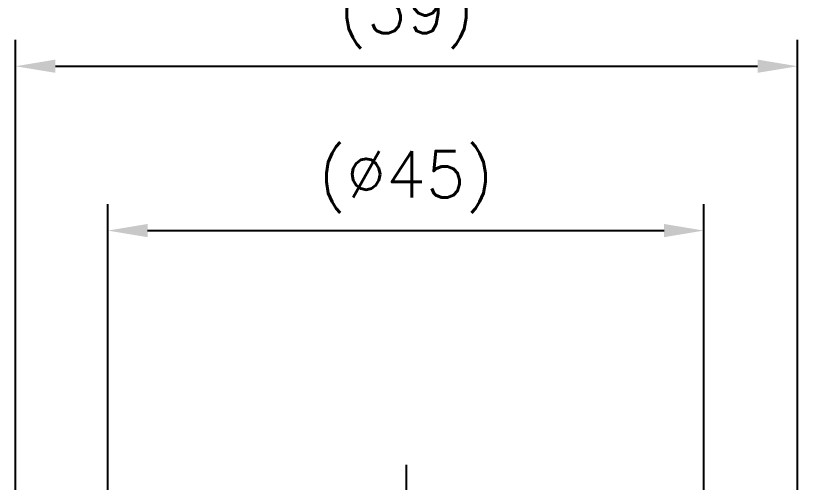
# Model space of a CAD drawing. Extents: x 7342 to 7936, y -141 to 279.
# Drawn here: x 7510.3 to 7569.3, y 161.8 to 197.1 of the extents above; entities that cross this region are included whole.
import ezdxf

# ---------------------------------------------------------------- set-up
doc = ezdxf.new("R2010")
doc.units = 0
doc.header["$LTSCALE"] = 7
doc.header["$MEASUREMENT"] = 0
doc.linetypes.add('CENTER', pattern=[2, 1.25, -0.25, 0.25, -0.25])
doc.layers.add('CL', color=1, linetype='CENTER')
doc.layers.add('D', color=2, linetype='CONTINUOUS')
doc.styles.add('GHS', font='ROMANS.shx', dxfattribs={"bigfont": 'GHS.shx'})

msp = doc.modelspace()

# ---------------------------------------------------------------- linework, layer by layer
at = {"layer": 'CL'}
msp.add_line((7539.763, 33.387), (7539.763, 163.177), dxfattribs=at)
at = {"layer": 'D', "ltscale": 0.6}
for p, q in [((7510.274, 146.242), (7510.274, 195.256)), ((7569.257, 146.242), (7569.257, 195.256)), ((7513.274, 193.256), (7566.257, 193.256)), ((7517.233, 149.585), (7517.233, 182.852)), ((7562.201, 149.536), (7562.201, 182.852)), ((7520.233, 180.852), (7559.201, 180.852))]:
    msp.add_line(p, q, dxfattribs=at)
for points in [[(7513.274, 193.756), (7513.274, 192.756), (7510.274, 193.256)], [(7566.257, 193.756), (7566.257, 192.756), (7569.257, 193.256)], [(7520.233, 181.352), (7520.233, 180.352), (7517.233, 180.852)], [(7559.201, 181.352), (7559.201, 180.352), (7562.201, 180.852)]]:
    msp.add_solid(points, dxfattribs=at)

# ---------------------------------------------------------------- texts
at = {"layer": 'D', "ltscale": 0.6, "char_height": 3.5, "attachment_point": 5, "style": 'GHS'}
for s, insert in [('\\A1;(59)', (7539.766, 196.923)), ('\\A1;(%%c45)', (7539.717, 184.519))]:
    msp.add_mtext(s, dxfattribs=dict(at, insert=insert))

doc.saveas('drawing.dxf')
